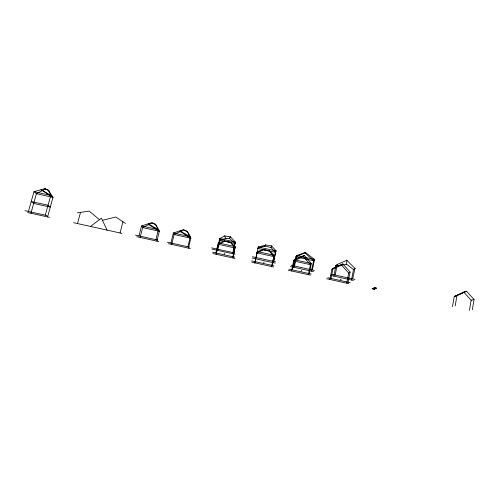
<?xml version="1.0" encoding="UTF-8"?>
<svg xmlns="http://www.w3.org/2000/svg" width="499" height="499" viewBox="0 0 499 499"><rect width="100%" height="100%" fill="white"/><g stroke="black" fill="none" stroke-linecap="round" stroke-linejoin="round"><path stroke-width="0.75" d="M235.322 242.158L232.89 253.742M225.804 238.26L224.606 235.927M275.51 252.307L257.758 248.402L264.757 245.913L264.857 246.232L265.424 244.872L265.393 245.19M335.833 265.587L333.9 276.14M305.288 252.338L305.382 252.257M258.008 248.571L258.033 248.296M265.493 245.152L258.357 247.061M219.809 239.938L225.891 238.46M346.649 264.258L353.548 269.622M336.008 265.693L346.612 264.408L346.799 260.116M219.953 240.15L217.62 250.404M355.082 268.393L354.833 268.556M337.193 264.601L337.268 264.507M313.646 260.74L314.638 259.368M296.206 256.923L295.863 256.817L313.628 260.734L311.401 271.119M296.911 255.656L296.718 255.394M275.554 252.375L275.217 252.351L275.517 252.238M258.095 247.005L276.041 250.897M271.73 246.113L270.807 247.485L270.814 247.155L270.776 247.479L264.769 246.038M230.288 236.869L230.582 236.763M271.662 246.032L276.059 250.822M265.412 244.99L271.818 245.951M264.695 246.219L264.757 245.913M229.228 238.335L230.538 236.713M219.666 238.703L224.525 235.896L230.444 236.938M258.314 247.124L255.775 258.819M219.641 238.846L219.891 238.653M314.345 259.38L314.694 259.53L296.631 255.482L294.541 266.079M305.226 252.744L304.983 252.949L313.603 260.703M469.44 310.359L471.137 300.242L463.752 292.077L454.233 296.506L452.499 306.611M472.341 309.742L474.05 299.5L466.571 291.235L463.752 292.077M455.188 305.943L456.941 295.714L466.571 291.235L454.233 296.506L456.941 295.714M230.457 236.894L235.335 242.121M232.952 252.575L235.21 242.077L219.666 238.541M235.085 243.369L235.328 243.425M273.271 262.724L275.467 252.188M273.758 261.47L276.003 250.953M352.681 278.941L354.92 268.375L346.73 260.179M346.711 283.183L348.701 273.153L350.098 272.08L342.844 263.884L333.07 268.312L331.879 269.435L329.851 279.446M348.09 282.228L350.098 272.08M351.452 280.026L353.517 269.56M254.752 263.191L255.214 260.89M331.018 278.448L333.07 268.312M337.305 264.476L335.166 275.061M254.827 262.83L257.303 251.552L274.275 255.307L273.801 256.58L257.029 252.874L257.303 251.552L263.547 249.488L269.41 250.785L274.275 255.307L272.08 265.399M235.341 243.512L219.866 240.131M312.362 269.971L314.526 259.461L305.388 252.407L296.818 255.544L295.87 256.935L305.076 252.706M308.338 274.681L310.422 264.682L311.345 263.509L304.165 255.332L294.348 259.748L293.624 260.971L291.51 270.957M309.243 273.627L311.345 263.509L294.348 259.748L292.202 269.853M270.77 247.292L275.261 252.257M293.736 267.214L296.075 256.891M275.891 250.978L275.392 252.282M271.631 266.553L273.801 256.58L269.304 251.128L263.453 249.831L257.029 252.874M235.148 243.375L229.234 238.279M257.908 248.546L258.351 247.017M232.908 256.723L235.197 246.662L230.544 242.19L224.687 240.892L218.244 242.913L215.917 252.962M232.933 257.983L235.197 246.662L218.244 242.913L218.45 244.335L235.197 248.04L230.557 242.558L224.718 241.267L218.45 244.335M217.327 249.157L219.735 238.628L219.878 239.982M216.154 254.265L218.288 245.046M187.886 246.749L190.275 236.726L187.187 231.268L183.57 229.683L173.359 232.983L170.926 242.994M188.46 248.134L190.824 238.223L190.275 236.726L179.952 230.85L180.264 231.586L190.824 238.223L187.187 231.268M171.706 244.423L174.107 234.524L173.359 232.983L190.275 236.726M155.925 239.676L158.395 229.671L155.47 224.251L151.889 222.685L141.498 225.935L138.99 235.927M156.886 241.142L159.324 231.255L155.47 224.251M140.157 237.437L142.633 227.563L141.498 225.935L158.395 229.671L159.324 231.255L142.633 227.563L152.064 222.966L155.8 224.818M120.066 232.989L122.947 221.749M263.453 249.831L263.547 249.488M77.513 223.564L80.507 212.362M45.29 215.175L50.748 195.377L48.366 190.156L44.954 188.641L33.963 191.672L28.431 211.445M47.592 216.934L52.969 197.367L48.366 190.156M30.938 213.248L36.39 193.706L45.34 188.99L49.139 190.861M263.753 262.898L264.021 261.987M269.304 251.128L269.41 250.785M271.5 266.896L272.36 264.682M305.388 252.407L304.97 252.937L305.195 252.669M303.33 256.605L310.422 264.682L293.624 260.971L303.33 256.605L304.165 255.332M301.134 271.175L301.752 270.346M229.085 238.46L225.785 238.354M353.329 269.635L355.032 268.431M346.805 260.359L337.124 264.476L335.877 265.562M331.879 269.435L341.541 265.056L342.844 263.884M340.212 279.827L341.191 279.078M90.481 226.434L101.428 218.15L107.085 230.114M187.387 231.804L183.676 229.958L174.107 234.524L190.824 238.223M471.137 300.242L474.05 299.5M102.445 220.302L115.793 217.003L125.505 223.452M77.389 212.805L89.215 211.127L99.463 219.641M50.748 195.377L33.963 191.672L36.39 193.706L52.969 197.367L50.748 195.377L41.061 189.714L52.969 197.367M252.382 256.717L275.585 261.856M291.235 265.318L314.476 270.464M331.673 274.269L354.951 279.421M211.645 247.872L234.767 252.993M212.069 249.157L234.942 254.222M252.332 258.07L275.242 263.141M290.524 266.528L313.472 271.606M330.45 275.367L353.429 280.45M374.5 287.611L376.645 288.085M374.169 287.78L376.308 288.254M24.95 210.672L47.018 215.556M135.491 235.148L157.659 240.056M167.427 242.221L189.62 247.136M212.549 252.213L234.786 257.135M251.689 260.883L273.963 265.811M288.983 269.142L311.289 274.076M327.799 277.731L350.136 282.683M373.813 287.967L375.953 288.441M373.47 288.148L375.597 288.615M373.121 288.328L375.248 288.802M372.759 288.516L374.88 288.99M372.491 288.659L374.606 289.127M27.657 212.524L49.457 217.352M73.546 222.685L121.937 233.401M136.863 236.707L158.757 241.553M168.406 243.693L190.331 248.546M212.986 253.567L234.948 258.432M251.652 262.131L273.652 267.002M288.328 270.252L310.359 275.13M326.67 278.741L348.732 283.632M372.179 288.821L374.287 289.289M158.395 229.671L148.215 223.833L148.702 224.6L159.324 231.255M44.954 188.641L45.34 188.99M341.541 265.056L348.701 273.153M224.244 253.18L224.344 254.172M224.687 240.892L224.718 241.267M230.544 242.19L230.557 242.558M48.023 205.251L31.206 201.534L33.67 203.455L50.287 207.129L48.023 205.251"/></g></svg>
